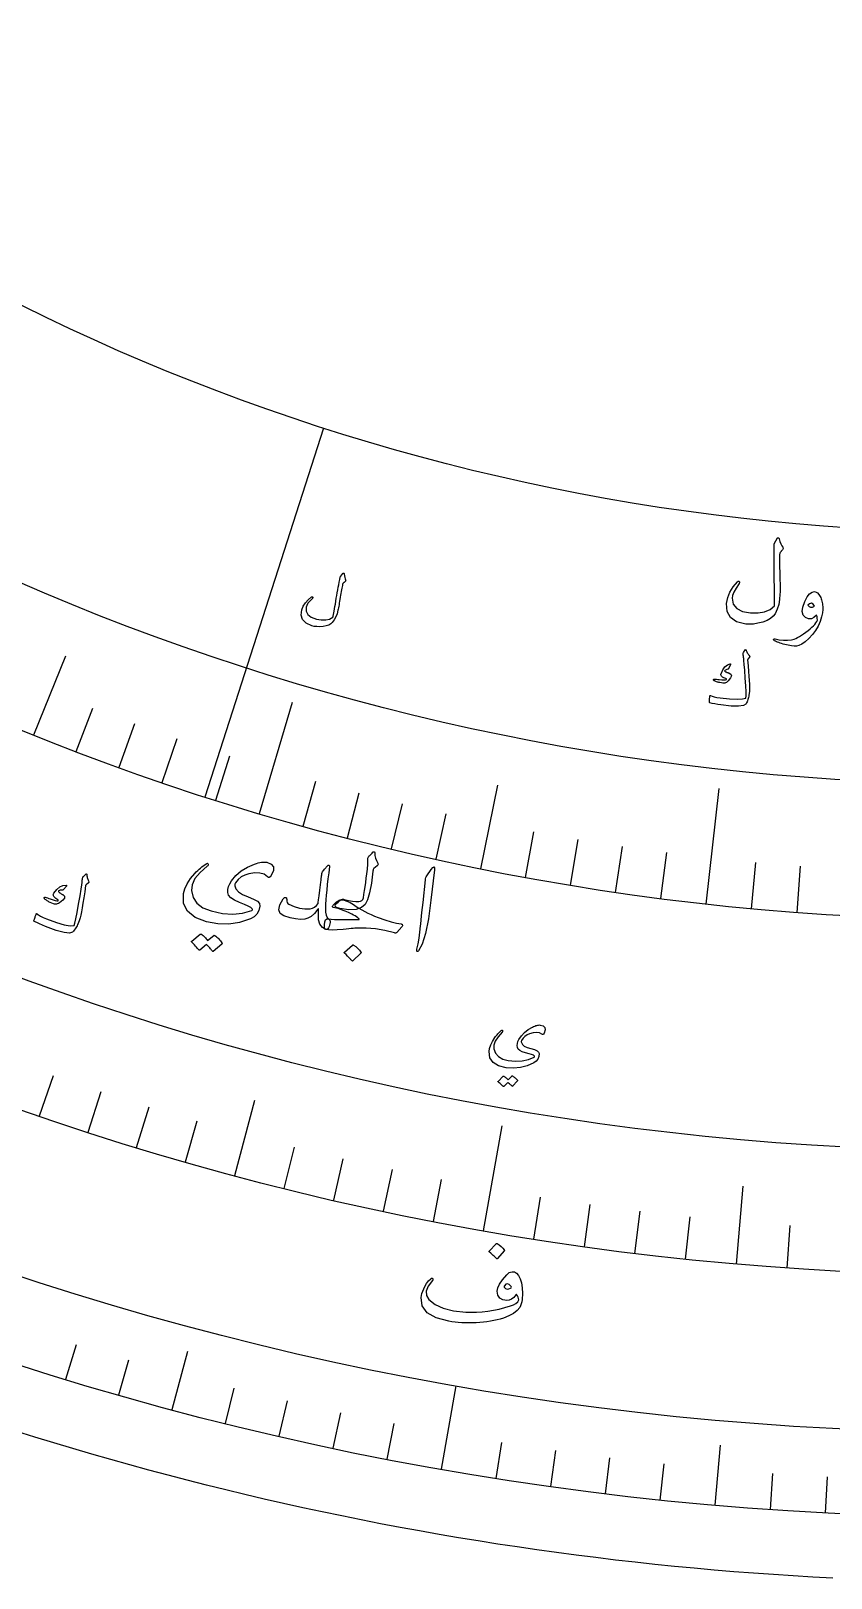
# Model space of a CAD drawing. Header units: millimetres. Extents: x -92 to 92, y -92 to 120.
# Drawn here: x -27.5 to -4.59, y -92.39 to -48.07 of the extents above; entities that cross this region are included whole.
import ezdxf

# ---------------------------------------------------------------- set-up
doc = ezdxf.new("R2010")
doc.units = ezdxf.units.MM
for name, color, linetype in [('CUT_OUTER', 1, 'Continuous'), ('ENGRAVE', 7, 'Continuous'), ('ENGRAVE_FINE', 8, 'Continuous'), ('TEXT', 5, 'Continuous')]:
    doc.layers.add(name, color=color, linetype=linetype)

msp = doc.modelspace()

# ---------------------------------------------------------------- linework, layer by layer
at = {"layer": 'CUT_OUTER'}
msp.add_lwpolyline([(-4.5388, -92.3886), (-5.1056, -92.359), (-5.6722, -92.3259), (-6.2386, -92.2894), (-6.8047, -92.2494), (-7.3706, -92.2059), (-7.9363, -92.1589), (-8.5016, -92.1085), (-9.0666, -92.0546), (-9.6313, -91.9972), (-10.1956, -91.9364), (-10.7595, -91.8721), (-11.323, -91.8044), (-11.8861, -91.7332), (-12.4487, -91.6585), (-13.0109, -91.5804), (-13.5726, -91.4988), (-14.1337, -91.4138), (-14.6944, -91.3254), (-15.2545, -91.2335), (-15.814, -91.1382), (-16.3729, -91.0394), (-16.9312, -90.9373), (-17.4889, -90.8317), (-18.0459, -90.7226), (-18.6022, -90.6102), (-19.1578, -90.4944), (-19.7127, -90.3751), (-20.2669, -90.2524), (-20.8203, -90.1264), (-21.3729, -89.9969), (-21.9247, -89.8641), (-22.4757, -89.7279), (-23.0258, -89.5883), (-23.5751, -89.4453), (-24.1235, -89.299), (-24.6709, -89.1493), (-25.2175, -88.9962), (-25.7631, -88.8398), (-26.3077, -88.6801), (-26.8513, -88.517), (-27.394, -88.3506), (-27.9356, -88.1808)], dxfattribs=at)
at = {"layer": 'ENGRAVE'}
for points in [[(-22.5082, -70.0082), (-19.1107, -59.4409)], [(-27.4187, -68.2347), (-26.5082, -65.9688)], [(-20.9575, -70.4879), (-20.0085, -67.296)], [(-14.6199, -72.0696), (-14.1344, -69.6763)], [(-8.163, -73.083), (-7.7934, -69.7736)], [(-21.6664, -80.8601), (-21.087, -78.6978)], [(-14.5365, -82.4407), (-14.0065, -79.4346)], [(-7.296, -83.3939), (-7.1009, -81.164)], [(-23.4619, -87.5612), (-23.0131, -85.8859)], [(-15.7412, -89.2728), (-15.3196, -86.8816)], [(-7.9007, -90.305), (-7.7495, -88.5773)]]:
    msp.add_lwpolyline(points, dxfattribs=at)
for radius in [90.65, 90.65, 88.2219, 83.7125, 83.7125, 80.1513, 73.5375, 73.5375, 69.6525, 62.4375, 62.4375]:
    msp.add_circle((0, 0), radius, dxfattribs=at)
at = {"layer": 'ENGRAVE_FINE'}
for points in [[(-26.2034, -68.7106), (-25.7288, -67.466)], [(-24.9797, -69.1649), (-24.5272, -67.9121)], [(-23.7478, -69.5975), (-23.3176, -68.3368)], [(-22.2062, -70.1046), (-21.8039, -68.8348)], [(-19.702, -70.8491), (-19.3451, -69.5658)], [(-18.4401, -71.188), (-18.1061, -69.8985)], [(-17.1721, -71.5044), (-16.8611, -70.2092)], [(-15.8986, -71.7983), (-15.6106, -70.4978)], [(-13.3364, -72.3181), (-13.0948, -71.0082)], [(-12.0485, -72.5438), (-11.8303, -71.2298)], [(-10.7567, -72.7465), (-10.5619, -71.4289)], [(-9.4614, -72.9263), (-9.29, -71.6054)], [(-6.8619, -73.2167), (-6.7376, -71.8905)], [(-5.5586, -73.3271), (-5.4579, -71.9989)], [(-27.2541, -79.1517), (-26.8566, -77.9972)], [(-25.8686, -79.6153), (-25.4913, -78.4541)], [(-24.4752, -80.0547), (-24.1182, -78.887)], [(-23.0743, -80.4696), (-22.7377, -79.2959)], [(-20.2519, -81.2259), (-19.9565, -80.0411)], [(-18.8312, -81.567), (-18.5565, -80.3772)], [(-17.4048, -81.8832), (-17.1509, -80.6889)], [(-15.9731, -82.1745), (-15.7401, -80.9759)], [(-13.0955, -82.6819), (-12.9045, -81.4759)], [(-11.6505, -82.8978), (-11.4806, -81.6887)], [(-10.202, -83.0885), (-10.0532, -81.8766)], [(-8.7503, -83.2539), (-8.6227, -82.0396)], [(-5.8395, -83.5086), (-5.7543, -82.2906)], [(-26.5035, -86.689), (-26.1992, -85.6939)], [(-24.9865, -87.1384), (-24.6997, -86.1381)], [(-21.9302, -87.9573), (-21.6785, -86.9476)], [(-20.3918, -88.3266), (-20.1577, -87.3127)], [(-18.8472, -88.6691), (-18.6308, -87.6512)], [(-17.2968, -88.9845), (-17.0983, -87.963)], [(-14.1808, -89.5339), (-14.018, -88.5061)], [(-12.616, -89.7678), (-12.4712, -88.7373)], [(-11.0475, -89.9743), (-10.9206, -88.9414)], [(-9.4755, -90.1534), (-9.3667, -89.1185)], [(-6.3234, -90.4292), (-6.2508, -89.3911)], [(-4.7443, -90.5258), (-4.6898, -89.4866)]]:
    msp.add_lwpolyline(points, dxfattribs=at)
at = {"layer": 'TEXT'}
for points in [[(-6.1314, -62.6097), (-6.1252, -62.6007), (-6.1177, -62.5946), (-6.109, -62.5913), (-6.099, -62.5909), (-6.0893, -62.5936), (-6.0815, -62.5997), (-6.0755, -62.6091), (-6.0714, -62.6219), (-6.05, -62.6962), (-6.0258, -62.7608), (-5.9986, -62.816), (-5.9686, -62.8615), (-5.9599, -62.8777), (-5.9587, -62.8955), (-5.965, -62.915), (-5.9787, -62.9361), (-5.9872, -62.9461), (-5.9952, -62.9558), (-6.0028, -62.9651), (-6.01, -62.974), (-6.0168, -62.9824), (-6.0231, -62.9901), (-6.029, -62.997), (-6.0344, -63.0032), (-6.0436, -63.0145), (-6.0507, -63.0284), (-6.0557, -63.0448), (-6.0587, -63.0638), (-6.0602, -63.118), (-6.0611, -63.1772), (-6.0613, -63.2415), (-6.0607, -63.3107), (-6.0597, -63.3848), (-6.0583, -63.4639), (-6.0567, -63.548), (-6.0546, -63.637), (-6.0513, -63.7259), (-6.0488, -63.8094), (-6.0472, -63.8876), (-6.0463, -63.9604), (-6.0462, -64.0279), (-6.0465, -64.0905), (-6.0473, -64.1482), (-6.0487, -64.2009), (-6.0592, -64.3562), (-6.0857, -64.5019), (-6.1283, -64.6377), (-6.1872, -64.7637), (-6.2398, -64.8359), (-6.3168, -64.8999), (-6.4182, -64.9555), (-6.5439, -65.0025), (-6.6788, -65.0382), (-6.8046, -65.06), (-6.921, -65.068), (-7.028, -65.0623), (-7.2903, -64.9968), (-7.4693, -64.8759), (-7.5651, -64.7004), (-7.5778, -64.4706), (-7.5445, -64.3044), (-7.4813, -64.1452), (-7.3885, -63.9929), (-7.2663, -63.8475), (-7.2573, -63.8392), (-7.2484, -63.8345), (-7.2394, -63.8334), (-7.2305, -63.8357), (-7.2213, -63.8405), (-7.2145, -63.8462), (-7.2101, -63.8528), (-7.2082, -63.8603), (-7.2075, -63.8713), (-7.209, -63.8815), (-7.2129, -63.8911), (-7.219, -63.9001), (-7.3059, -64.0312), (-7.3685, -64.144), (-7.4068, -64.2388), (-7.4206, -64.3154), (-7.3876, -64.4877), (-7.2881, -64.6167), (-7.1217, -64.702), (-6.8888, -64.7432), (-6.6748, -64.7426), (-6.4897, -64.7081), (-6.3336, -64.6399), (-6.2067, -64.5383), (-6.2039, -64.4836), (-6.2019, -64.4196), (-6.2009, -64.3462), (-6.2007, -64.2635), (-6.2015, -64.1712), (-6.2035, -64.0692), (-6.2066, -63.9575), (-6.2109, -63.836), (-6.2139, -63.7108), (-6.2163, -63.5876), (-6.2181, -63.4664), (-6.2192, -63.3472), (-6.2195, -63.2301), (-6.2188, -63.1151), (-6.2171, -63.0021), (-6.2144, -62.8912), (-6.2161, -62.784), (-6.2143, -62.772), (-6.2115, -62.7608), (-6.2076, -62.7506), (-6.2026, -62.7413)], [(-18.5675, -63.6126), (-18.5622, -63.6075), (-18.5565, -63.6044), (-18.5503, -63.6033), (-18.5437, -63.6043), (-18.5376, -63.6073), (-18.5332, -63.6123), (-18.5304, -63.6192), (-18.5292, -63.6281), (-18.5243, -63.6795), (-18.5162, -63.7249), (-18.5051, -63.7644), (-18.4909, -63.798), (-18.4871, -63.8097), (-18.4886, -63.8215), (-18.4951, -63.8335), (-18.5068, -63.8456), (-18.5136, -63.8511), (-18.5201, -63.8564), (-18.5263, -63.8616), (-18.5322, -63.8665), (-18.5377, -63.8712), (-18.5428, -63.8754), (-18.5475, -63.8792), (-18.5518, -63.8826), (-18.5593, -63.8888), (-18.5657, -63.897), (-18.571, -63.9072), (-18.5754, -63.9192), (-18.5831, -63.9546), (-18.591, -63.9933), (-18.599, -64.0353), (-18.6072, -64.0807), (-18.6157, -64.1294), (-18.6246, -64.1814), (-18.6339, -64.2367), (-18.6436, -64.2953), (-18.6524, -64.3539), (-18.6612, -64.409), (-18.6698, -64.4604), (-18.6783, -64.5081), (-18.6865, -64.5524), (-18.6945, -64.5934), (-18.7022, -64.631), (-18.7097, -64.6654), (-18.7359, -64.7658), (-18.7714, -64.8579), (-18.8162, -64.9416), (-18.8703, -65.0168), (-18.9137, -65.0576), (-18.9719, -65.09), (-19.045, -65.114), (-19.1329, -65.1294), (-19.2253, -65.1363), (-19.3101, -65.1354), (-19.387, -65.1265), (-19.4562, -65.1099), (-19.6195, -65.0355), (-19.722, -64.9349), (-19.7637, -64.8084), (-19.7446, -64.6562), (-19.703, -64.5511), (-19.6426, -64.4542), (-19.5635, -64.3654), (-19.4658, -64.2847), (-19.459, -64.2803), (-19.4525, -64.2783), (-19.4465, -64.2787), (-19.4409, -64.2813), (-19.4354, -64.2856), (-19.4316, -64.2901), (-19.4296, -64.295), (-19.4292, -64.3001), (-19.43, -64.3074), (-19.4323, -64.3139), (-19.436, -64.3198), (-19.441, -64.3249), (-19.5138, -64.4004), (-19.5684, -64.4669), (-19.6049, -64.5245), (-19.6231, -64.5731), (-19.6221, -64.6901), (-19.5724, -64.7865), (-19.4738, -64.8624), (-19.3265, -64.9175), (-19.1865, -64.9431), (-19.0612, -64.9431), (-18.9507, -64.9176), (-18.8551, -64.8668), (-18.8465, -64.8313), (-18.8373, -64.7896), (-18.8275, -64.7416), (-18.8171, -64.6875), (-18.8062, -64.627), (-18.7949, -64.5599), (-18.7831, -64.4863), (-18.771, -64.4062), (-18.7575, -64.3237), (-18.7438, -64.2427), (-18.73, -64.1631), (-18.7161, -64.0849), (-18.7019, -64.0081), (-18.6873, -63.9328), (-18.6723, -63.859), (-18.6569, -63.7867), (-18.6448, -63.7162), (-18.6422, -63.7086), (-18.639, -63.7016), (-18.6351, -63.6954), (-18.6307, -63.6899)], [(-5.3356, -64.4118), (-5.2678, -64.2842), (-5.1986, -64.1951), (-5.1281, -64.1446), (-5.056, -64.1327), (-5.0123, -64.144), (-4.9714, -64.1707), (-4.9332, -64.2129), (-4.8977, -64.2706), (-4.881, -64.3037), (-4.8667, -64.3374), (-4.8548, -64.3717), (-4.8453, -64.4066), (-4.8375, -64.4423), (-4.8311, -64.4791), (-4.8259, -64.517), (-4.8219, -64.556), (-4.8218, -64.6422), (-4.8351, -64.7427), (-4.8616, -64.8576), (-4.9016, -64.9867), (-4.9564, -65.1195), (-5.0276, -65.245), (-5.1152, -65.3633), (-5.2192, -65.4743), (-5.3269, -65.5696), (-5.4219, -65.6378), (-5.5041, -65.6791), (-5.5732, -65.6935), (-5.6423, -65.6912), (-5.7213, -65.6824), (-5.8102, -65.6671), (-5.9089, -65.6453), (-5.9587, -65.6327), (-6.0047, -65.6197), (-6.0469, -65.6065), (-6.0852, -65.593), (-6.12, -65.5797), (-6.1513, -65.5668), (-6.1793, -65.5544), (-6.2039, -65.5426), (-6.2182, -65.533), (-6.2277, -65.523), (-6.2323, -65.5127), (-6.2321, -65.5021), (-6.2261, -65.4921), (-6.217, -65.4863), (-6.2046, -65.4847), (-6.1891, -65.4873), (-6.0678, -65.5105), (-5.9482, -65.5222), (-5.8304, -65.5226), (-5.7145, -65.5116), (-5.6783, -65.5039), (-5.6379, -65.4907), (-5.5932, -65.4719), (-5.5443, -65.4476), (-5.4912, -65.4177), (-5.4339, -65.3822), (-5.3724, -65.3411), (-5.3068, -65.2944), (-5.2424, -65.2458), (-5.1845, -65.1989), (-5.1333, -65.1539), (-5.0886, -65.1106), (-5.0507, -65.069), (-5.0196, -65.0288), (-4.9954, -64.99), (-4.9781, -64.9526), (-4.9819, -64.8938), (-4.9876, -64.8498), (-4.9953, -64.8205), (-5.0048, -64.806), (-5.0744, -64.8758), (-5.1497, -64.9102), (-5.2305, -64.909), (-5.3168, -64.8724), (-5.3846, -64.8027), (-5.4102, -64.7027), (-5.3938, -64.5724), (-5.3356, -64.4118)], [(-5.0606, -64.5503), (-5.1023, -64.4908), (-5.1483, -64.4664), (-5.1987, -64.4768), (-5.2535, -64.5223), (-5.2147, -64.5592), (-5.1697, -64.5762), (-5.1183, -64.5732), (-5.0606, -64.5503)], [(-7.0139, -65.8149), (-7.0048, -65.8384), (-6.9951, -65.8608), (-6.9847, -65.8821), (-6.9737, -65.9022), (-6.9619, -65.9212), (-6.9492, -65.9392), (-6.9356, -65.956), (-6.9211, -65.9718), (-6.9158, -65.9803), (-6.9147, -65.9898), (-6.9179, -66.0001), (-6.9253, -66.0113), (-6.9686, -66.0697), (-6.9729, -66.0761), (-6.9761, -66.0815), (-6.9781, -66.086), (-6.979, -66.0896), (-6.9631, -66.2616), (-6.9496, -66.4169), (-6.9387, -66.5555), (-6.9304, -66.6775), (-6.9249, -66.7826), (-6.9222, -66.8707), (-6.9225, -66.9419), (-6.9258, -66.9961), (-6.9363, -67.0979), (-6.9415, -67.13), (-6.9482, -67.162), (-6.9565, -67.194), (-6.9664, -67.226), (-6.978, -67.258), (-6.9914, -67.2898), (-7.0067, -67.3217), (-7.0239, -67.3534), (-7.0919, -67.396), (-7.234, -67.4147), (-7.4502, -67.4088), (-7.7403, -67.3779), (-7.8305, -67.3643), (-7.9136, -67.3493), (-7.9896, -67.333), (-8.0586, -67.3153), (-8.0647, -67.3118), (-8.0688, -67.3072), (-8.0709, -67.3016), (-8.071, -67.2949), (-8.0691, -67.2629), (-8.0671, -67.2338), (-8.0651, -67.2076), (-8.063, -67.1843), (-8.0609, -67.1637), (-8.0586, -67.1454), (-8.0563, -67.1295), (-8.0538, -67.116), (-8.0519, -67.1085), (-8.0487, -67.1045), (-8.044, -67.1042), (-8.038, -67.1074), (-7.9911, -67.1278), (-7.9298, -67.146), (-7.8539, -67.1619), (-7.7634, -67.1755), (-7.4922, -67.2061), (-7.2786, -67.2166), (-7.1227, -67.2074), (-7.0246, -67.179), (-7.0181, -67.1158), (-7.019, -66.9995), (-7.027, -66.8303), (-7.0421, -66.608), (-7.0587, -66.3853), (-7.0718, -66.2168), (-7.0814, -66.1025), (-7.0878, -66.0423), (-7.09, -66.0258), (-7.0921, -66.0103), (-7.0941, -65.996), (-7.0959, -65.9826), (-7.0975, -65.9705), (-7.0991, -65.9597), (-7.1005, -65.9502), (-7.1018, -65.9421), (-7.1036, -65.9244), (-7.1023, -65.9079), (-7.098, -65.8925), (-7.0908, -65.8781), (-7.0436, -65.8034), (-7.0398, -65.7984), (-7.036, -65.7953), (-7.0322, -65.794), (-7.0282, -65.7945), (-7.0237, -65.7978), (-7.0198, -65.8022), (-7.0165, -65.808), (-7.0139, -65.8149)], [(-7.4723, -66.2017), (-7.4685, -66.2027), (-7.4653, -66.2046), (-7.4628, -66.2075), (-7.4609, -66.2114), (-7.4605, -66.2147), (-7.4606, -66.2183), (-7.4613, -66.222), (-7.4625, -66.2259), (-7.5181, -66.3311), (-7.5246, -66.3416), (-7.5311, -66.3496), (-7.5376, -66.3549), (-7.544, -66.3576), (-7.5706, -66.362), (-7.5937, -66.3692), (-7.6132, -66.3792), (-7.6291, -66.392), (-7.6328, -66.3992), (-7.6299, -66.4076), (-7.6203, -66.4174), (-7.6042, -66.4285), (-7.5931, -66.4338), (-7.5816, -66.4389), (-7.5697, -66.4438), (-7.5574, -66.4485), (-7.5446, -66.453), (-7.5311, -66.4573), (-7.5169, -66.4614), (-7.502, -66.4653), (-7.4522, -66.4931), (-7.4405, -66.54), (-7.467, -66.606), (-7.5317, -66.6911), (-7.5572, -66.7156), (-7.5816, -66.7343), (-7.6047, -66.747), (-7.6267, -66.7539), (-7.6503, -66.756), (-7.6823, -66.7543), (-7.7228, -66.7487), (-7.7717, -66.7392), (-7.7966, -66.7338), (-7.8201, -66.7278), (-7.8423, -66.7211), (-7.863, -66.7138), (-7.8824, -66.7063), (-7.9005, -66.6989), (-7.9173, -66.6916), (-7.9329, -66.6845), (-7.9421, -66.6778), (-7.9485, -66.6706), (-7.9519, -66.6629), (-7.9524, -66.6548), (-7.9501, -66.6468), (-7.9455, -66.6415), (-7.9387, -66.6387), (-7.9295, -66.6386), (-7.9005, -66.6401), (-7.8677, -66.6423), (-7.831, -66.6452), (-7.7905, -66.6487), (-7.7148, -66.6553), (-7.6555, -66.6575), (-7.6124, -66.6555), (-7.5855, -66.6492), (-7.5819, -66.6472), (-7.5797, -66.6441), (-7.579, -66.6401), (-7.5797, -66.6352), (-7.5812, -66.632), (-7.5842, -66.6289), (-7.5889, -66.6259), (-7.5951, -66.6229), (-7.6532, -66.6015), (-7.6774, -66.5914), (-7.6977, -66.5796), (-7.7142, -66.5661), (-7.7268, -66.551), (-7.7369, -66.5338), (-7.7421, -66.5166), (-7.7423, -66.4995), (-7.7376, -66.4824), (-7.6865, -66.3696), (-7.6252, -66.2852), (-7.5538, -66.2292), (-7.4723, -66.2017)], [(-17.9808, -72.905), (-17.9639, -72.804), (-17.9473, -72.6975), (-17.9308, -72.5854), (-17.9145, -72.4678), (-17.8985, -72.3442), (-17.8828, -72.2141), (-17.8675, -72.0775), (-17.8526, -71.9345), (-17.858, -71.7831), (-17.8538, -71.7645), (-17.8473, -71.7473), (-17.8385, -71.7317), (-17.8274, -71.7175), (-17.821, -71.7104), (-17.8121, -71.7012), (-17.8007, -71.6899), (-17.7868, -71.6764), (-17.7704, -71.6606), (-17.7519, -71.6421), (-17.7311, -71.6209), (-17.7082, -71.5971), (-17.7003, -71.5895), (-17.6917, -71.5847), (-17.6826, -71.5829), (-17.6728, -71.5839), (-17.6654, -71.5875), (-17.6602, -71.5943), (-17.6571, -71.6042), (-17.656, -71.6173), (-17.6496, -71.6909), (-17.6333, -71.7646), (-17.6072, -71.8384), (-17.5712, -71.9123), (-17.5625, -71.9327), (-17.5618, -71.9512), (-17.5692, -71.9676), (-17.5846, -71.9822), (-17.6802, -72.0648), (-17.6889, -72.0757), (-17.6965, -72.0909), (-17.7029, -72.1106), (-17.7081, -72.1347), (-17.7531, -72.4815), (-17.8045, -72.7563), (-17.8628, -72.9591), (-17.928, -73.0898), (-18.0342, -73.1828), (-18.1916, -73.2342), (-18.4001, -73.2436), (-18.6594, -73.2107), (-18.7514, -73.1817), (-18.7899, -73.1407), (-18.7749, -73.0877), (-18.7066, -73.0228), (-18.6955, -73.0147), (-18.6847, -73.0068), (-18.6741, -72.9991), (-18.6638, -72.9915), (-18.6538, -72.9841), (-18.6441, -72.9769), (-18.6347, -72.9698), (-18.6255, -72.9629), (-18.6041, -72.9507), (-18.5805, -72.9441), (-18.5547, -72.9431), (-18.5267, -72.9477), (-18.4027, -72.975), (-18.2922, -72.994), (-18.1952, -73.005), (-18.1117, -73.0079), (-18.0627, -73.002), (-18.0245, -72.9829), (-17.9972, -72.9505), (-17.9808, -72.905)], [(-25.9019, -72.2439), (-25.8982, -72.2714), (-25.8936, -72.2978), (-25.888, -72.3232), (-25.8814, -72.3476), (-25.8738, -72.371), (-25.8648, -72.3935), (-25.8547, -72.415), (-25.8433, -72.4357), (-25.8398, -72.4462), (-25.8411, -72.4565), (-25.8471, -72.4667), (-25.8579, -72.4768), (-25.9195, -72.528), (-25.9257, -72.5337), (-25.9305, -72.5387), (-25.9339, -72.543), (-25.9358, -72.5466), (-25.9633, -72.7346), (-25.9892, -72.9041), (-26.0136, -73.0551), (-26.0363, -73.1876), (-26.0577, -73.3014), (-26.0778, -73.3963), (-26.0965, -73.4723), (-26.1141, -73.5294), (-26.1518, -73.6355), (-26.1656, -73.6684), (-26.1811, -73.7009), (-26.1983, -73.733), (-26.2172, -73.7646), (-26.2379, -73.7958), (-26.2605, -73.8263), (-26.2851, -73.8564), (-26.3117, -73.8859), (-26.3954, -73.9138), (-26.5522, -73.8968), (-26.7817, -73.8346), (-27.0837, -73.7263), (-27.1766, -73.6885), (-27.2615, -73.651), (-27.3386, -73.6138), (-27.4078, -73.577), (-27.4133, -73.5718), (-27.4165, -73.5658), (-27.4173, -73.5592), (-27.4157, -73.552), (-27.4054, -73.5183), (-27.3957, -73.4877), (-27.3868, -73.4603), (-27.3785, -73.4359), (-27.3709, -73.4144), (-27.3638, -73.3954), (-27.3571, -73.3791), (-27.351, -73.3653), (-27.3471, -73.3577), (-27.3426, -73.3543), (-27.3375, -73.3551), (-27.3319, -73.3601), (-27.2871, -73.3941), (-27.2262, -73.4294), (-27.1492, -73.4661), (-27.056, -73.5039), (-26.774, -73.607), (-26.5484, -73.6735), (-26.3794, -73.7042), (-26.2672, -73.6993), (-26.2439, -73.6333), (-26.2146, -73.5089), (-26.1793, -73.3259), (-26.1377, -73.0844), (-26.0977, -72.842), (-26.068, -72.6584), (-26.0487, -72.5337), (-26.0399, -72.4678), (-26.038, -72.4495), (-26.0362, -72.4324), (-26.0346, -72.4166), (-26.033, -72.4018), (-26.0317, -72.3885), (-26.0305, -72.3765), (-26.0296, -72.366), (-26.0289, -72.3569), (-26.0262, -72.3376), (-26.0205, -72.3203), (-26.012, -72.3049), (-26.0005, -72.2915), (-25.9306, -72.2238), (-25.9253, -72.2194), (-25.9204, -72.2171), (-25.916, -72.2167), (-25.9119, -72.2183), (-25.9079, -72.223), (-25.9048, -72.2288), (-25.9028, -72.2358), (-25.9019, -72.2439)], [(-20.7275, -72.2977), (-20.8268, -72.2292), (-20.949, -72.1923), (-21.0941, -72.1868), (-21.2624, -72.2126), (-21.3758, -72.2508), (-21.4775, -72.3063), (-21.5673, -72.3792), (-21.6454, -72.4693), (-21.6563, -72.4888), (-21.6632, -72.5103), (-21.6661, -72.534), (-21.665, -72.5598), (-21.6326, -72.6487), (-21.5579, -72.7306), (-21.4411, -72.8054), (-21.282, -72.8729), (-21.1243, -72.9375), (-21.0151, -73.003), (-20.9544, -73.0696), (-20.9422, -73.1375), (-20.9747, -73.263), (-21.0312, -73.3668), (-21.112, -73.4489), (-21.2169, -73.5092), (-21.5246, -73.6078), (-21.8365, -73.6545), (-22.1523, -73.6494), (-22.4714, -73.5923), (-22.8003, -73.466), (-23.0201, -73.2885), (-23.1308, -73.061), (-23.1324, -72.7838), (-23.0933, -72.6444), (-23.0257, -72.5011), (-22.9297, -72.3536), (-22.8057, -72.202), (-22.7664, -72.1614), (-22.727, -72.1226), (-22.6876, -72.0857), (-22.6481, -72.0506), (-22.6082, -72.0173), (-22.5677, -71.9856), (-22.5266, -71.9555), (-22.4848, -71.9269), (-22.4639, -71.9162), (-22.4475, -71.9144), (-22.4358, -71.9213), (-22.4286, -71.937), (-22.4273, -71.9542), (-22.4305, -71.9699), (-22.4385, -71.9842), (-22.451, -71.997), (-22.6606, -72.1779), (-22.807, -72.3542), (-22.8898, -72.5264), (-22.9086, -72.6945), (-22.8606, -72.8929), (-22.7496, -73.0569), (-22.5754, -73.1861), (-22.3384, -73.2802), (-22.0193, -73.3501), (-21.7195, -73.3706), (-21.4396, -73.3422), (-21.18, -73.2649), (-21.1634, -73.2567), (-21.155, -73.2462), (-21.1548, -73.2334), (-21.1627, -73.2181), (-21.2025, -73.1826), (-21.2772, -73.1406), (-21.3868, -73.092), (-21.5311, -73.0366), (-21.676, -72.9738), (-21.7803, -72.9053), (-21.8441, -72.831), (-21.8675, -72.7512), (-21.864, -72.6668), (-21.8448, -72.5829), (-21.8099, -72.4995), (-21.7595, -72.4166), (-21.6307, -72.2627), (-21.4771, -72.1314), (-21.299, -72.0224), (-21.0964, -71.9357), (-21.0437, -71.9164), (-20.9936, -71.901), (-20.946, -71.8894), (-20.901, -71.8818), (-20.8586, -71.8777), (-20.819, -71.8769), (-20.7822, -71.8795), (-20.7482, -71.8853), (-20.6229, -71.9346), (-20.5602, -72.0141), (-20.56, -72.1243), (-20.6226, -72.265), (-20.6496, -72.2999), (-20.6761, -72.3171), (-20.702, -72.3163), (-20.7275, -72.2977)], [(-18.9804, -73.5023), (-18.9584, -73.5208), (-18.9434, -73.5448), (-18.9354, -73.5744), (-18.9343, -73.6095), (-18.9384, -73.6515), (-18.9468, -73.6906), (-18.9596, -73.7267), (-18.9767, -73.7599), (-18.9963, -73.7869), (-19.0168, -73.8046), (-19.0381, -73.8128), (-19.0603, -73.8117), (-19.1567, -73.7563), (-19.2239, -73.6619), (-19.2618, -73.5288), (-19.2704, -73.357), (-19.2697, -73.328), (-19.2691, -73.3028), (-19.2685, -73.2815), (-19.2681, -73.264), (-19.2677, -73.2505), (-19.2675, -73.2408), (-19.2673, -73.235), (-19.2673, -73.233), (-19.2698, -73.2216), (-19.2742, -73.2174), (-19.2806, -73.2206), (-19.2888, -73.231), (-19.3821, -73.3473), (-19.475, -73.4334), (-19.5674, -73.4892), (-19.6594, -73.5148), (-19.7843, -73.5198), (-19.9255, -73.5056), (-20.0827, -73.472), (-20.256, -73.4189), (-20.3627, -73.3509), (-20.4021, -73.2467), (-20.3744, -73.1063), (-20.2797, -72.9297), (-20.2638, -72.9097), (-20.2474, -72.8963), (-20.2305, -72.8894), (-20.2131, -72.8892), (-20.1977, -72.8951), (-20.1866, -72.9067), (-20.1799, -72.924), (-20.1775, -72.947), (-20.1724, -72.996), (-20.1604, -73.0355), (-20.1416, -73.0653), (-20.116, -73.0855), (-19.9603, -73.1549), (-19.8065, -73.1994), (-19.6547, -73.2191), (-19.5052, -73.2141), (-19.4369, -73.1987), (-19.3765, -73.1693), (-19.3238, -73.1258), (-19.279, -73.0684), (-19.2726, -73.0372), (-19.2624, -72.9635), (-19.2481, -72.8472), (-19.2299, -72.6884), (-19.2196, -72.6035), (-19.21, -72.527), (-19.2013, -72.4587), (-19.1933, -72.3987), (-19.1865, -72.3473), (-19.1812, -72.305), (-19.1774, -72.2717), (-19.175, -72.2474), (-19.1687, -72.211), (-19.1598, -72.1798), (-19.1482, -72.154), (-19.1339, -72.1334), (-19.1133, -72.1087), (-19.094, -72.0857), (-19.0762, -72.0643), (-19.0596, -72.0447), (-19.0447, -72.0268), (-19.0315, -72.0104), (-19.0202, -71.9956), (-19.0106, -71.9824), (-19.0015, -71.9722), (-18.9918, -71.9662), (-18.9815, -71.9646), (-18.9704, -71.9673), (-18.9596, -71.9752), (-18.9525, -71.9849), (-18.9489, -71.9964), (-18.949, -72.0096), (-18.9746, -72.1907), (-18.997, -72.3628), (-19.0162, -72.5258), (-19.0323, -72.6798), (-19.0454, -72.8247), (-19.0559, -72.9604), (-19.0636, -73.0869), (-19.0686, -73.2043), (-19.0666, -73.3156), (-19.0512, -73.4024), (-19.0224, -73.4646), (-18.9804, -73.5023)], [(-16.0362, -72.0919), (-15.9896, -72.0349), (-15.9586, -72.0182), (-15.9432, -72.0416), (-15.9432, -72.1052), (-16.0522, -72.972), (-16.1197, -73.5039), (-16.2004, -73.9229), (-16.2951, -74.2288), (-16.4041, -74.4216), (-16.4194, -74.436), (-16.4317, -74.4428), (-16.4409, -74.4421), (-16.4471, -74.4339), (-16.451, -74.4224), (-16.4525, -74.4082), (-16.4515, -74.3914), (-16.4481, -74.3719), (-16.4149, -74.2218), (-16.3866, -74.0609), (-16.3633, -73.8895), (-16.3447, -73.7074), (-16.339, -73.6601), (-16.3248, -73.5318), (-16.3021, -73.3227), (-16.2708, -73.0328), (-16.2058, -72.3887), (-16.2001, -72.355), (-16.1915, -72.3246), (-16.1801, -72.2976), (-16.1659, -72.274)], [(-26.4925, -72.5384), (-26.4887, -72.5404), (-26.4858, -72.5433), (-26.4838, -72.547), (-26.4828, -72.5517), (-26.4832, -72.5554), (-26.4843, -72.5591), (-26.486, -72.5629), (-26.4883, -72.5668), (-26.575, -72.6648), (-26.5847, -72.6744), (-26.5937, -72.6812), (-26.602, -72.6852), (-26.6095, -72.6864), (-26.6392, -72.6842), (-26.6658, -72.686), (-26.6892, -72.6916), (-26.7095, -72.7011), (-26.7153, -72.7079), (-26.7144, -72.7177), (-26.7067, -72.7306), (-26.6923, -72.7466), (-26.6818, -72.7552), (-26.6709, -72.7636), (-26.6594, -72.772), (-26.6475, -72.7802), (-26.6349, -72.7883), (-26.6216, -72.7964), (-26.6074, -72.8044), (-26.5926, -72.8125), (-26.5465, -72.8551), (-26.5462, -72.9083), (-26.5915, -72.972), (-26.6828, -73.0461), (-26.7164, -73.0658), (-26.7473, -73.0794), (-26.7754, -73.087), (-26.8007, -73.0886), (-26.8264, -73.0848), (-26.8602, -73.0747), (-26.902, -73.0583), (-26.9519, -73.0354), (-26.9771, -73.0232), (-27.0007, -73.0107), (-27.0226, -72.9978), (-27.0429, -72.9846), (-27.0617, -72.9715), (-27.0792, -72.9589), (-27.0953, -72.9468), (-27.1101, -72.9352), (-27.1182, -72.9256), (-27.1231, -72.9163), (-27.1248, -72.9072), (-27.1232, -72.8984), (-27.1187, -72.8905), (-27.1125, -72.8859), (-27.1044, -72.8848), (-27.0946, -72.887), (-27.064, -72.8961), (-27.0294, -72.9069), (-26.9909, -72.9195), (-26.9485, -72.9338), (-26.8694, -72.9604), (-26.8065, -72.9782), (-26.7598, -72.9872), (-26.7295, -72.9875), (-26.7251, -72.9862), (-26.7219, -72.9835), (-26.7201, -72.9794), (-26.7197, -72.9739), (-26.7204, -72.9701), (-26.7229, -72.966), (-26.727, -72.9616), (-26.7329, -72.9569), (-26.7896, -72.9189), (-26.8128, -72.9018), (-26.8315, -72.8839), (-26.8456, -72.8653), (-26.8551, -72.8458), (-26.8615, -72.8248), (-26.8626, -72.8051), (-26.8584, -72.7868), (-26.849, -72.7697), (-26.765, -72.6623), (-26.6777, -72.588), (-26.5868, -72.5467), (-26.4925, -72.5384)], [(-18.2653, -73.0978), (-18.1907, -73.1498), (-18.1119, -73.2), (-18.0289, -73.2483), (-17.9418, -73.2948), (-17.851, -73.3396), (-17.757, -73.3828), (-17.6598, -73.4242), (-17.5594, -73.4641), (-17.3641, -73.5358), (-17.189, -73.5908), (-17.0341, -73.6293), (-16.8996, -73.6514), (-16.8854, -73.6547), (-16.8745, -73.6608), (-16.867, -73.6698), (-16.8629, -73.6817), (-16.862, -73.6949), (-16.8643, -73.7078), (-16.8697, -73.7204), (-16.8782, -73.7328), (-17.0244, -73.8924), (-17.038, -73.9047), (-17.0534, -73.9112), (-17.0707, -73.9117), (-17.0898, -73.9064), (-17.3657, -73.837), (-17.6348, -73.791), (-17.8973, -73.7685), (-18.1535, -73.7694), (-18.1678, -73.7696), (-18.1926, -73.7712), (-18.2277, -73.774), (-18.2734, -73.7782), (-18.3294, -73.7836), (-18.396, -73.7902), (-18.473, -73.7981), (-18.5605, -73.8072), (-18.7296, -73.8221), (-18.8694, -73.8278), (-18.9796, -73.8243), (-19.0603, -73.8117), (-19.0783, -73.7993), (-19.0908, -73.7726), (-19.0979, -73.7318), (-19.0993, -73.6769), (-19.0863, -73.5918), (-19.0615, -73.5345), (-19.025, -73.505), (-18.9769, -73.5032), (-18.9071, -73.5138), (-18.8058, -73.5215), (-18.6729, -73.526), (-18.5085, -73.5273), (-18.4256, -73.5274), (-18.3529, -73.5274), (-18.2907, -73.5273), (-18.2387, -73.527), (-18.1972, -73.5267), (-18.1665, -73.5262), (-18.1465, -73.5255), (-18.1373, -73.5247), (-18.1336, -73.5239), (-18.1305, -73.5232), (-18.1278, -73.5226), (-18.1256, -73.5221), (-18.1237, -73.5218), (-18.1219, -73.5216), (-18.1201, -73.5217), (-18.1183, -73.5221), (-18.1064, -73.5195), (-18.1011, -73.5153), (-18.1022, -73.5096), (-18.1097, -73.5022), (-18.1443, -73.4744), (-18.1814, -73.4475), (-18.221, -73.4216), (-18.2631, -73.3966), (-18.3076, -73.3723), (-18.3545, -73.3486), (-18.4039, -73.3254), (-18.4556, -73.3026), (-18.5067, -73.2813), (-18.5574, -73.2614), (-18.6077, -73.2429), (-18.6578, -73.2258), (-18.7071, -73.2105), (-18.7554, -73.1972), (-18.8025, -73.186), (-18.8487, -73.1769), (-18.8601, -73.1723), (-18.8669, -73.1658), (-18.869, -73.1572), (-18.8665, -73.1466), (-18.8559, -73.1294), (-18.8441, -73.113), (-18.8311, -73.0973), (-18.817, -73.0824), (-18.8018, -73.0677), (-18.7856, -73.0529), (-18.7685, -73.0378), (-18.7504, -73.0225), (-18.7121, -72.9945), (-18.676, -72.9747), (-18.6419, -72.963), (-18.61, -72.9595), (-18.5338, -72.9683), (-18.451, -72.9944), (-18.3615, -73.0375), (-18.2653, -73.0978)], [(-22.2673, -73.9807), (-22.2617, -73.9777), (-22.2549, -73.977), (-22.2468, -73.9785), (-22.2375, -73.9822), (-22.207, -74.0051), (-22.178, -74.0288), (-22.1505, -74.0535), (-22.1244, -74.0791), (-22.0996, -74.106), (-22.0759, -74.1344), (-22.0534, -74.1642), (-22.032, -74.1956), (-22.0286, -74.2042), (-22.0284, -74.2124), (-22.0314, -74.22), (-22.0376, -74.2272), (-22.2823, -74.4359), (-22.2879, -74.4379), (-22.2947, -74.4359), (-22.3027, -74.4298), (-22.3118, -74.4196), (-22.3175, -74.4111), (-22.3274, -74.3987), (-22.3414, -74.3826), (-22.3595, -74.3627), (-22.3818, -74.3387), (-22.4085, -74.3104), (-22.4395, -74.2777), (-22.475, -74.2407), (-22.6686, -74.4008), (-22.6766, -74.4051), (-22.6849, -74.4042), (-22.6935, -74.3981), (-22.7025, -74.3868), (-22.7102, -74.377), (-22.7226, -74.3621), (-22.7397, -74.342), (-22.7613, -74.3168), (-22.788, -74.2863), (-22.8202, -74.2505), (-22.8578, -74.2092), (-22.9009, -74.1624), (-22.9048, -74.1557), (-22.9056, -74.1498), (-22.9034, -74.1449), (-22.8981, -74.141), (-22.6514, -73.9457), (-22.6458, -73.9428), (-22.6389, -73.9421), (-22.6309, -73.9436), (-22.6216, -73.9474), (-22.5953, -73.9655), (-22.5703, -73.9849), (-22.5467, -74.0054), (-22.5243, -74.0272), (-22.5032, -74.0499), (-22.4833, -74.0735), (-22.4645, -74.0979), (-22.447, -74.123)], [(-18.2914, -74.2547), (-18.286, -74.2514), (-18.2793, -74.2504), (-18.2712, -74.2514), (-18.2618, -74.2547), (-18.2007, -74.2985), (-18.1448, -74.3473), (-18.0943, -74.4012), (-18.0492, -74.4601), (-18.0454, -74.4683), (-18.0446, -74.4758), (-18.047, -74.4826), (-18.0523, -74.4886), (-18.2809, -74.7106), (-18.2886, -74.7154), (-18.2969, -74.715), (-18.3057, -74.7094), (-18.3152, -74.6986), (-18.3234, -74.6893), (-18.3364, -74.6751), (-18.3543, -74.6561), (-18.377, -74.6322), (-18.405, -74.6034), (-18.4387, -74.5695), (-18.478, -74.5304), (-18.5231, -74.4863), (-18.5288, -74.4794), (-18.531, -74.4734), (-18.5297, -74.4682), (-18.5249, -74.4639)], [(-12.8716, -76.8109), (-12.9406, -76.7741), (-13.022, -76.7593), (-13.1159, -76.7665), (-13.2223, -76.7956), (-13.2924, -76.8287), (-13.3536, -76.872), (-13.4059, -76.9256), (-13.4493, -76.9894), (-13.4548, -77.0027), (-13.4576, -77.0171), (-13.4577, -77.0325), (-13.455, -77.049), (-13.4275, -77.1037), (-13.3734, -77.1507), (-13.2928, -77.19), (-13.1857, -77.2215), (-13.0798, -77.2513), (-13.0049, -77.2853), (-12.9611, -77.3237), (-12.9483, -77.3664), (-12.96, -77.4495), (-12.9888, -77.5204), (-13.0345, -77.5791), (-13.0974, -77.6256), (-13.287, -77.7119), (-13.4829, -77.7654), (-13.685, -77.7862), (-13.893, -77.7743), (-14.1127, -77.719), (-14.2668, -77.6225), (-14.3553, -77.4853), (-14.3782, -77.3075), (-14.3642, -77.2149), (-14.3323, -77.1174), (-14.2825, -77.015), (-14.2149, -76.9078), (-14.193, -76.8786), (-14.1708, -76.8505), (-14.1484, -76.8237), (-14.1258, -76.7981), (-14.1028, -76.7735), (-14.0793, -76.75), (-14.0552, -76.7274), (-14.0307, -76.7057), (-14.018, -76.6972), (-14.0077, -76.6948), (-13.9996, -76.6983), (-13.9937, -76.7078), (-13.9915, -76.7187), (-13.9924, -76.7291), (-13.9963, -76.7389), (-14.0034, -76.7481), (-14.1237, -76.8808), (-14.2038, -77.0057), (-14.2432, -77.1228), (-14.242, -77.2322), (-14.1957, -77.3558), (-14.1119, -77.4523), (-13.9906, -77.5216), (-13.8318, -77.5635), (-13.6225, -77.5838), (-13.4292, -77.5742), (-13.2521, -77.5348), (-13.0915, -77.4659), (-13.0815, -77.4594), (-13.0769, -77.452), (-13.0777, -77.4437), (-13.0839, -77.4345), (-13.112, -77.4146), (-13.1629, -77.3932), (-13.2367, -77.3701), (-13.3333, -77.3453), (-13.4309, -77.3159), (-13.5029, -77.2798), (-13.5494, -77.2369), (-13.5704, -77.1874), (-13.5746, -77.1329), (-13.5686, -77.0775), (-13.5526, -77.0213), (-13.5265, -76.9642), (-13.4554, -76.8555), (-13.3666, -76.7595), (-13.2602, -76.6761), (-13.1362, -76.6052), (-13.1037, -76.589), (-13.0725, -76.5753), (-13.0427, -76.5644), (-13.0142, -76.5561), (-12.9872, -76.5504), (-12.9617, -76.547), (-12.9378, -76.5459), (-12.9154, -76.5472), (-12.8309, -76.5697), (-12.7846, -76.6164), (-12.7764, -76.6872), (-12.8064, -76.7822), (-12.8213, -76.8066), (-12.8371, -76.8196), (-12.8539, -76.821), (-12.8716, -76.8109)], [(-13.7336, -78.0079), (-13.7302, -78.0056), (-13.7259, -78.0046), (-13.7207, -78.0049), (-13.7145, -78.0066), (-13.6933, -78.0189), (-13.6731, -78.0319), (-13.6537, -78.0457), (-13.6351, -78.0602), (-13.6173, -78.0755), (-13.6001, -78.0919), (-13.5836, -78.1094), (-13.5676, -78.1279), (-13.5649, -78.1332), (-13.5641, -78.1384), (-13.5655, -78.1436), (-13.5689, -78.1487), (-13.7093, -78.3014), (-13.7127, -78.3032), (-13.7172, -78.3024), (-13.7227, -78.2991), (-13.7292, -78.2933), (-13.7336, -78.2882), (-13.7407, -78.281), (-13.7508, -78.2718), (-13.7638, -78.2604), (-13.7798, -78.2467), (-13.7989, -78.2306), (-13.8211, -78.212), (-13.8465, -78.191), (-13.9576, -78.3089), (-13.9624, -78.3123), (-13.9678, -78.3123), (-13.9737, -78.3091), (-13.9803, -78.3025), (-13.9859, -78.2968), (-13.9949, -78.2882), (-14.0073, -78.2767), (-14.023, -78.2622), (-14.0422, -78.2447), (-14.0654, -78.2242), (-14.0925, -78.2007), (-14.1235, -78.1741), (-14.1265, -78.17), (-14.1274, -78.1664), (-14.1264, -78.163), (-14.1233, -78.1601), (-13.9811, -78.0153), (-13.9777, -78.013), (-13.9734, -78.012), (-13.9681, -78.0123), (-13.9619, -78.014), (-13.9438, -78.0236), (-13.9264, -78.0341), (-13.9098, -78.0454), (-13.8939, -78.0577), (-13.8788, -78.0707), (-13.8643, -78.0842), (-13.8505, -78.0984), (-13.8374, -78.1132)], [(-14.1781, -82.8109), (-14.1734, -82.8075), (-14.1673, -82.806), (-14.1599, -82.8064), (-14.1512, -82.8087), (-14.0929, -82.8453), (-14.0391, -82.8871), (-13.99, -82.934), (-13.9453, -82.986), (-13.9414, -82.9934), (-13.9403, -83.0004), (-13.942, -83.0068), (-13.9465, -83.0129), (-14.141, -83.2376), (-14.1477, -83.2426), (-14.1553, -83.2428), (-14.1637, -83.2382), (-14.1729, -83.2288), (-14.1809, -83.2206), (-14.1936, -83.2083), (-14.211, -83.1918), (-14.2331, -83.171), (-14.2603, -83.146), (-14.2929, -83.1167), (-14.3311, -83.083), (-14.3747, -83.0449), (-14.3803, -83.0389), (-14.3827, -83.0334), (-14.3818, -83.0284), (-14.3778, -83.0241)], [(-13.7226, -83.6124), (-13.6569, -83.6183), (-13.5965, -83.6542), (-13.5413, -83.72), (-13.4913, -83.8159), (-13.4522, -83.9364), (-13.4299, -84.0762), (-13.4244, -84.2353), (-13.4358, -84.4137), (-13.444, -84.4777), (-13.4578, -84.5362), (-13.477, -84.5892), (-13.5017, -84.6367), (-13.5766, -84.7273), (-13.6799, -84.8087), (-13.8115, -84.8806), (-13.9716, -84.9431), (-14.0606, -84.9696), (-14.1521, -84.9933), (-14.2458, -85.0142), (-14.342, -85.0322), (-14.4407, -85.0474), (-14.5422, -85.0596), (-14.6465, -85.069), (-14.7535, -85.0754), (-14.8605, -85.0791), (-14.9648, -85.0805), (-15.0664, -85.0794), (-15.1653, -85.0759), (-15.2615, -85.0699), (-15.3554, -85.0609), (-15.4468, -85.0492), (-15.5358, -85.0345), (-15.9, -84.9364), (-16.1532, -84.7893), (-16.2952, -84.5943), (-16.3263, -84.352), (-16.3183, -84.2986), (-16.3035, -84.2389), (-16.282, -84.1729), (-16.2538, -84.1005), (-16.2156, -84.0223), (-16.1693, -83.9483), (-16.1149, -83.8784), (-16.0526, -83.8125), (-16.0438, -83.8052), (-16.0342, -83.8007), (-16.0239, -83.7988), (-16.0129, -83.7997), (-16.0028, -83.8031), (-15.9952, -83.809), (-15.9903, -83.8174), (-15.9879, -83.8282), (-15.988, -83.8397), (-15.9903, -83.8499), (-15.995, -83.8588), (-16.0019, -83.8664), (-16.1236, -84.0239), (-16.1817, -84.1671), (-16.1759, -84.2963), (-16.1059, -84.4113), (-15.9293, -84.5507), (-15.6944, -84.657), (-15.4015, -84.7299), (-15.0509, -84.7687), (-14.895, -84.7738), (-14.7377, -84.7712), (-14.579, -84.7609), (-14.4189, -84.7429), (-14.2576, -84.7173), (-14.0954, -84.6838), (-13.9325, -84.6426), (-13.7686, -84.5937), (-13.6804, -84.5604), (-13.6114, -84.5201), (-13.5616, -84.4729), (-13.531, -84.4188), (-13.5361, -84.3774), (-13.5484, -84.3382), (-13.5677, -84.3012), (-13.5941, -84.2665), (-13.5976, -84.2644), (-13.6025, -84.266), (-13.6088, -84.2711), (-13.6165, -84.2798), (-13.676, -84.3484), (-13.7383, -84.3971), (-13.8034, -84.4259), (-13.8711, -84.4347), (-13.9893, -84.4169), (-14.0744, -84.3672), (-14.1262, -84.2857), (-14.1447, -84.1724), (-14.1282, -84.078), (-14.0775, -83.9677), (-13.9928, -83.8414), (-13.8742, -83.6992), (-13.8386, -83.6651), (-13.8015, -83.6392), (-13.7628, -83.6217), (-13.7226, -83.6124)], [(-13.7629, -84.0833), (-13.7484, -84.0704), (-13.7425, -84.0562), (-13.7452, -84.0405), (-13.7565, -84.0234), (-13.8062, -83.9784), (-13.8539, -83.9617), (-13.8994, -83.9732), (-13.943, -84.013), (-13.95, -84.0262), (-13.9531, -84.0384), (-13.9522, -84.0496), (-13.9474, -84.0597), (-13.9064, -84.0965), (-13.862, -84.1128), (-13.8141, -84.1083), (-13.7629, -84.0833)]]:
    msp.add_lwpolyline(points, close=True, dxfattribs=at)

doc.saveas('drawing.dxf')
